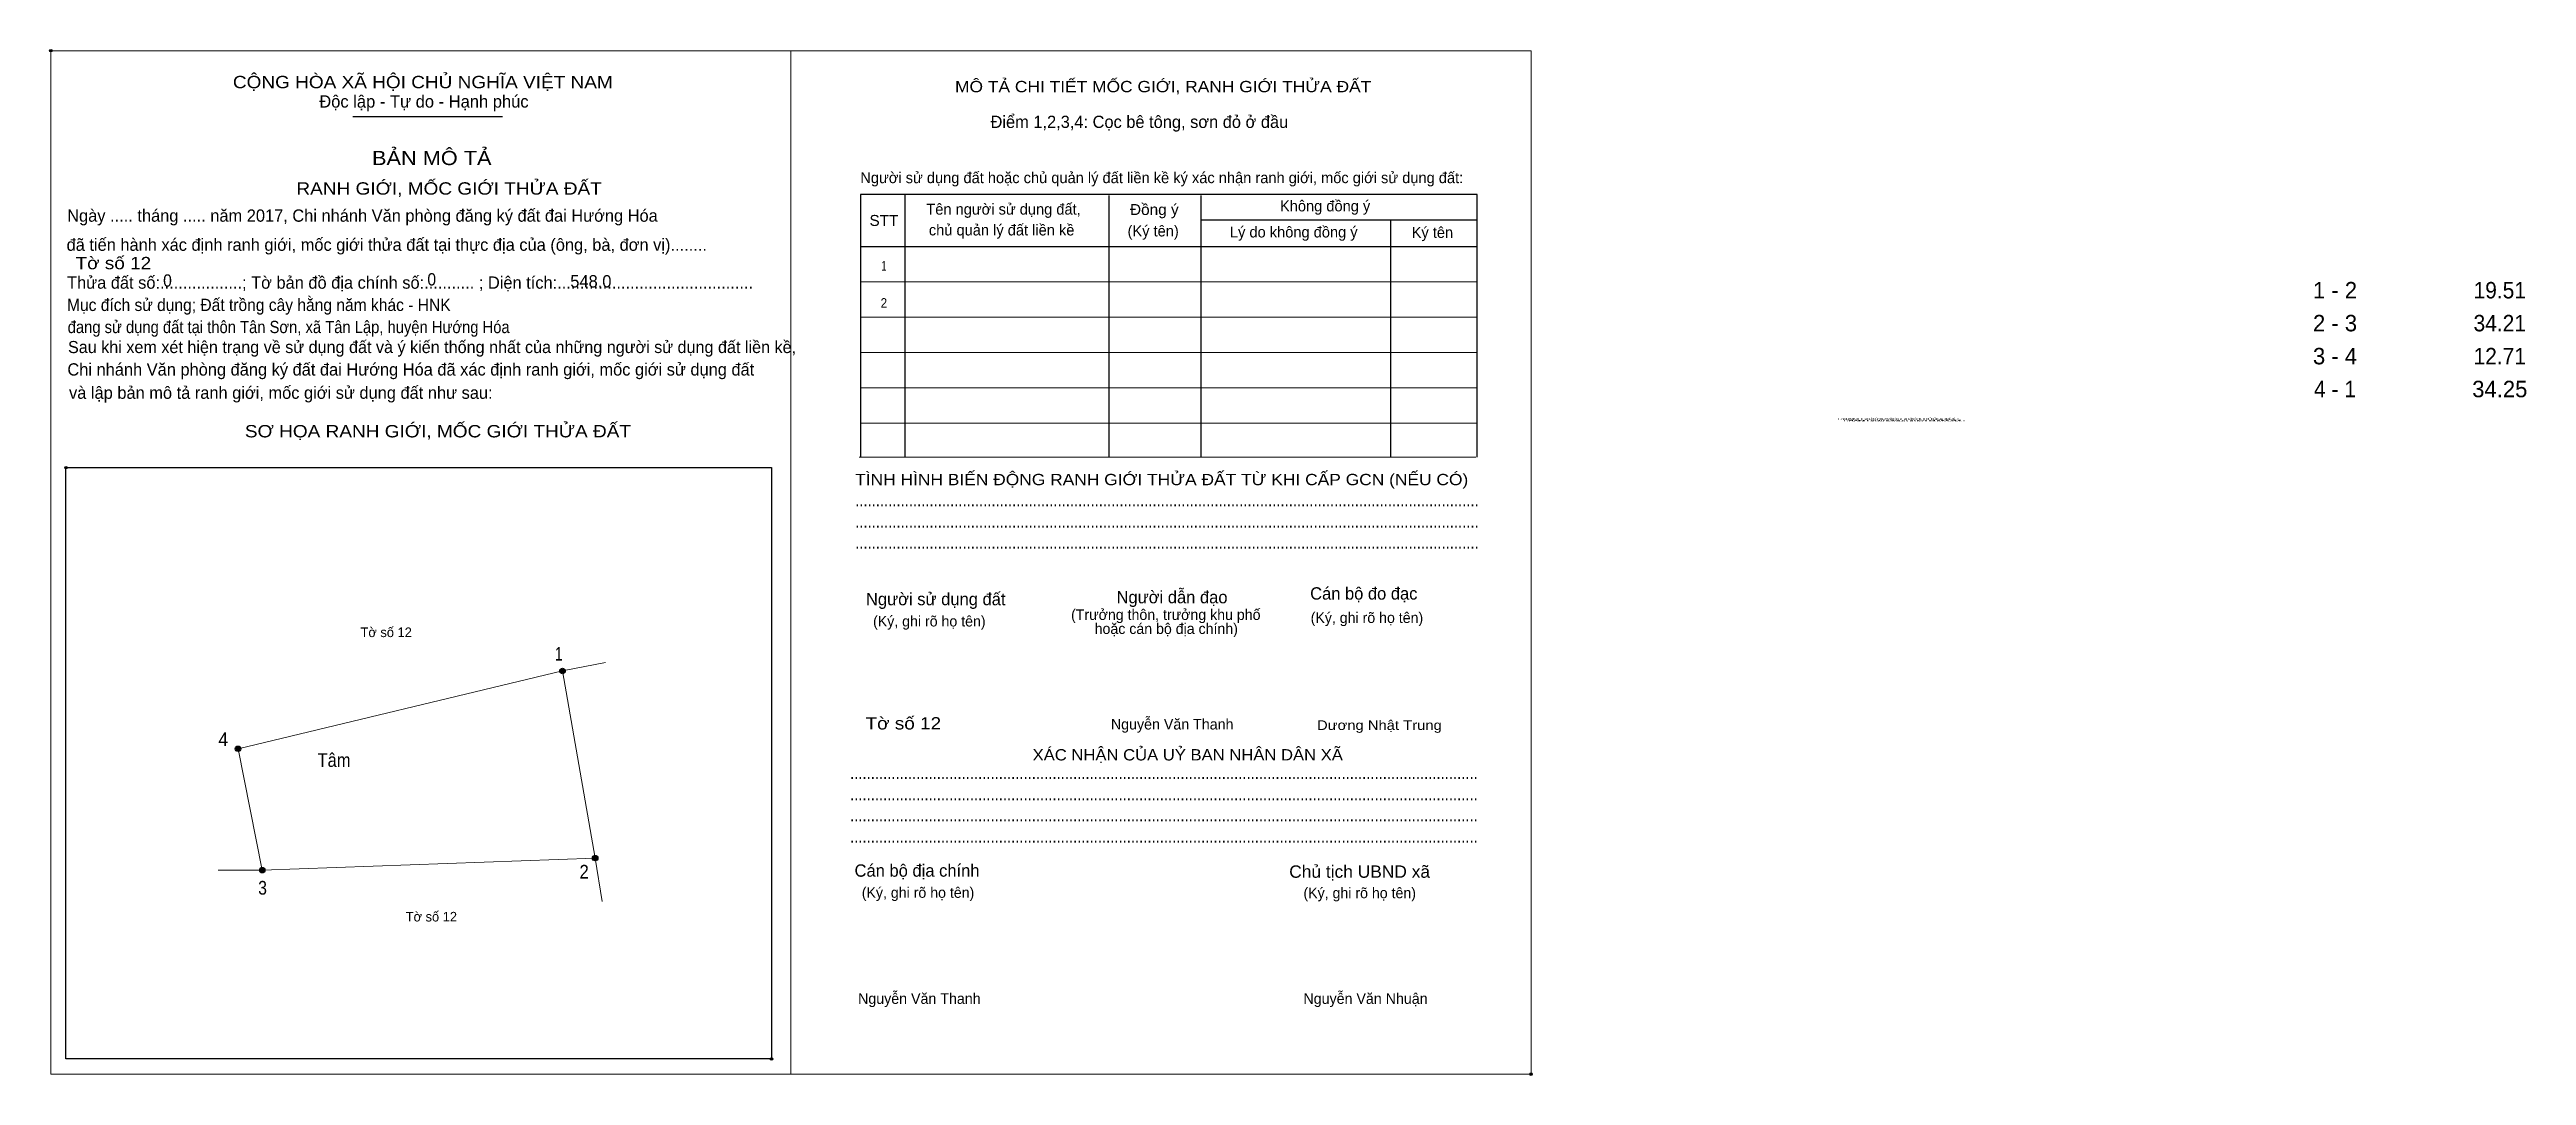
# Model space of a CAD drawing. Header units: metres. Extents: x 548054 to 548308, y 1837704 to 1837809.
import ezdxf
from ezdxf.enums import TextEntityAlignment as Align

# ---------------------------------------------------------------- set-up
doc = ezdxf.new("R2010")
doc.units = ezdxf.units.M
doc.header["$LTSCALE"] = 0.5
doc.header["$PDMODE"] = 32
doc.header["$PDSIZE"] = 0.25
for name, color, linetype, lineweight in [('1', 7, 'Continuous', 25), ('10', 7, 'Continuous', 13), ('11', 7, 'Continuous', 25), ('2', 7, 'Continuous', 13), ('27', 7, 'Continuous', 13)]:
    doc.layers.add(name, color=color, linetype=linetype, lineweight=lineweight)
for name, color, linetype in [('13', 7, 'Continuous'), ('36', 7, 'Continuous'), ('52', 7, 'Continuous'), ('6', 7, 'Continuous'), ('60', 7, 'Continuous'), ('9', 7, 'Continuous')]:
    doc.layers.add(name, color=color, linetype=linetype)

msp = doc.modelspace()

# ---------------------------------------------------------------- hatches: boundary and pattern name
at = {"layer": '11'}
for points in [[(548106.5521, 1837745.16, 1), (548105.9879, 1837745.16, 1)], [(548106.5521, 1837745.16, 1), (548105.9879, 1837745.16, 1)], [(548073.2421, 1837737.17, 1), (548072.6779, 1837737.17, 1)], [(548109.9121, 1837725.94, 1), (548109.3479, 1837725.94, 1)], [(548075.7221, 1837724.7, 1), (548075.1579, 1837724.7, 1)]]:
    msp.add_hatch(color=256, dxfattribs=at).paths.add_polyline_path(points)

# ---------------------------------------------------------------- linework, layer by layer
at = {"layer": '1'}
for p, q in [((548084.75, 1837802.12), (548100.12, 1837802.12)), ((548141.41, 1837794.11), (548141.41, 1837767.12)), ((548162.37, 1837794), (548162.37, 1837767.12)), ((548171.83, 1837794), (548171.83, 1837767.12)), ((548171.83, 1837791.5), (548200.17, 1837791.5)), ((548191.29, 1837791.5), (548191.29, 1837767.12)), ((548136.86, 1837788.74), (548200.17, 1837788.74))]:
    msp.add_line(p, q, dxfattribs=at)
at = {"layer": '1', "lineweight": 13}
for p, q in [((548136.86, 1837785.12), (548200.17, 1837785.12)), ((548136.86, 1837781.49), (548200.17, 1837781.49)), ((548136.86, 1837777.87), (548200.17, 1837777.87)), ((548136.86, 1837774.24), (548200.17, 1837774.24)), ((548136.86, 1837770.62), (548200.17, 1837770.62)), ((548136.75, 1837767.12), (548200.06, 1837767.12))]:
    msp.add_line(p, q, dxfattribs=at)
at = {"layer": '1'}
msp.add_lwpolyline([(548200.17, 1837767.12), (548200.17, 1837794.11), (548136.86, 1837794.11), (548136.86, 1837767.12)], dxfattribs=at)
msp.add_lwpolyline([(548055.29, 1837766.04), (548127.73, 1837766.04), (548127.73, 1837705.31), (548055.29, 1837705.31)], close=True, dxfattribs=at)
for p in [(548053.73, 1837808.86), (548053.74, 1837808.86), (548055.29, 1837766.04), (548127.73, 1837705.31), (548205.72, 1837703.75), (548205.72, 1837703.74)]:
    msp.add_point(p, dxfattribs=at)
at = {"layer": '10'}
msp.add_lwpolyline([(548106.27, 1837745.16), (548109.63, 1837725.94), (548075.44, 1837724.7), (548072.96, 1837737.17)], close=True, dxfattribs=at)
at = {"layer": '11'}
for centre in [(548106.27, 1837745.16), (548106.27, 1837745.16), (548072.96, 1837737.17), (548109.63, 1837725.94), (548075.44, 1837724.7)]:
    msp.add_circle(centre, 0.2821, dxfattribs=at)
at = {"layer": '2'}
for points in [[(548053.73, 1837808.86), (548129.73, 1837808.86), (548129.73, 1837703.75), (548053.73, 1837703.75)], [(548129.73, 1837808.86), (548205.72, 1837808.86), (548205.72, 1837703.74), (548129.73, 1837703.74)], [(548129.73, 1837808.86), (548205.72, 1837808.86), (548205.72, 1837703.74), (548129.73, 1837703.74)]]:
    msp.add_lwpolyline(points, close=True, dxfattribs=at)
at = {"layer": '27'}
for p, q in [((548106.27, 1837745.16), (548110.7, 1837746.04)), ((548109.63, 1837725.94), (548110.35, 1837721.48)), ((548075.44, 1837724.7), (548070.93, 1837724.7))]:
    msp.add_line(p, q, dxfattribs=at)

# ---------------------------------------------------------------- texts
at = {"layer": '1'}
for s, height, width, p in [('CỘNG HÒA XÃ HỘI CHỦ NGHĨA VIỆT NAM', 1.268, 1.15, (548072.43, 1837805.01)), ('RANH GIỚI, MỐC GIỚI THỬA ĐẤT', 1.269, 1.15, (548078.95, 1837794.08)), ('STT', 1.123, 1.05, (548137.79, 1837790.87)), ('Đồng ý', 1.123, 1.05, (548164.54, 1837791.99)), ('Mục đích sử dụng; Đất trồng cây hằng năm khác - HNK', 1.259, 0.95, (548055.4, 1837782.13)), ('đang sử dụng đất tại thôn Tân Sơn, xã Tân Lập, huyện Hướng Hóa', 1.259, 0.9, (548055.47, 1837779.86)), ('SƠ HỌA RANH GIỚI, MỐC GIỚI THỬA ĐẤT', 1.269, 1.15, (548073.66, 1837769.15)), ('RANH GIỚI, MỐC GIỚI THỬA ĐẤT', 0.1588, 3.55, (548237.2, 1837770.96)), ('RANH GIỚI, MỐC GIỚI THỬA ĐẤT', 0.1588, 3.55, (548237.67, 1837770.96)), ('RANH GIỚI, MỐC GIỚI THỬA ĐẤT', 0.1588, 3.55, (548237.82, 1837770.79)), ('RANH GIỚI, MỐC GIỚI THỬA ĐẤT', 0.1588, 3.55, (548238.29, 1837770.79)), ('TÌNH HÌNH BIẾN ĐỘNG RANH GIỚI THỬA ĐẤT TỪ KHI CẤP GCN (NẾU CÓ)', 1.16, 1.15, (548136.32, 1837764.24)), ('.......................................................................................................................................................', 1.268, 0.9, (548136.32, 1837762.07)), ('.......................................................................................................................................................', 1.268, 0.9, (548136.32, 1837759.89)), ('.......................................................................................................................................................', 1.268, 0.9, (548136.32, 1837757.72)), ('Dương Nhật Trung', 0.9872, 1.15, (548183.74, 1837739.1)), ('........................................................................................................................................................', 1.268, 0.9, (548135.8, 1837734.06)), ('........................................................................................................................................................', 1.268, 0.9, (548135.8, 1837731.88)), ('........................................................................................................................................................', 1.268, 0.9, (548135.8, 1837729.72)), ('........................................................................................................................................................', 1.268, 0.9, (548135.8, 1837727.54)), ('Chủ tịch UBND xã', 1.269, 1.05, (548180.89, 1837723.92))]:
    msp.add_text(s, height=height, dxfattribs=dict(at, width=width)).set_placement(p)
for s, height, p in [('Độc lập - Tự do - Hạnh phúc', 1.268, (548081.3, 1837803.02)), ('Điểm 1,2,3,4: Cọc bê tông, sơn đỏ ở đầu', 1.259, (548150.22, 1837800.93)), ('Người sử dụng đất hoặc chủ quản lý đất liền kề ký xác nhận ranh giới, mốc giới sử dụng đất:', 1.123, (548136.85, 1837795.26)), ('Ngày ..... tháng ..... năm 2017, Chi nhánh Văn phòng đăng ký đất đai Hướng Hóa', 1.259, (548055.42, 1837791.3)), ('Tên người sử dụng đất,', 1.123, (548143.63, 1837792.03)), ('Không đồng ý', 1.123, (548179.94, 1837792.36)), (' đã tiến hành xác định ranh giới, mốc giới thửa đất tại thực địa của (ông, bà, đơn vị)........', 1.259, (548054.89, 1837788.31)), ('chủ quản lý đất liền kề', 1.123, (548143.89, 1837789.89)), ('(Ký tên)', 1.123, (548164.29, 1837789.79)), ('Lý do không đồng ý', 1.123, (548174.8, 1837789.68)), ('Ký tên', 1.123, (548193.46, 1837789.64)), ('Thửa đất số:..................; Tờ bản đồ địa chính số:........... ; Diện tích:...........................................', 1.259, (548055.4, 1837784.42)), ('Sau khi xem xét hiện trạng về sử dụng đất và ý kiến thống nhất của những người sử dụng đất liền kề,', 1.24, (548055.5, 1837777.81)), ('Chi nhánh Văn phòng đăng ký đất đai Hướng Hóa đã xác định ranh giới, mốc giới sử dụng đất', 1.259, (548055.44, 1837775.5)), (' và lập bản mô tả ranh giới, mốc giới sử dụng đất như sau:', 1.259, (548055.14, 1837773.11)), ('Người dẫn đạo', 1.268, (548163.16, 1837752.11)), ('Cán bộ đo đạc', 1.266, (548183.04, 1837752.49)), ('Người sử dụng đất', 1.269, (548137.43, 1837751.91)), ('(Ký, ghi rõ họ tên)', 1.087, (548183.09, 1837750.09)), ('(Ký, ghi rõ họ tên)', 1.087, (548138.16, 1837749.73)), ('Nguyễn Văn Thanh', 1.092, (548162.58, 1837739.15)), ('Cán bộ địa chính', 1.269, (548136.26, 1837724.03)), ('(Ký, ghi rõ họ tên)', 1.087, (548137, 1837721.86)), ('(Ký, ghi rõ họ tên)', 1.087, (548182.35, 1837721.82)), ('Nguyễn Văn Thanh', 1.092, (548136.62, 1837710.97)), ('Nguyễn Văn Nhuận', 1.092, (548182.35, 1837710.97))]:
    msp.add_text(s, height=height, dxfattribs=at).set_placement(p)
for s, height, width, p in [('MÔ TẢ CHI TIẾT MỐC GIỚI, RANH GIỚI THỬA ĐẤT', 1.16, 1.15, (548167.945, 1837804.6)), ('BẢN MÔ TẢ', 1.45, 1.15, (548092.85, 1837797.12)), ('XÁC NHẬN CỦA UỶ BAN NHÂN DÂN XÃ', 1.16, 1.1, (548170.47, 1837735.97))]:
    msp.add_text(s, height=height, dxfattribs=dict(at, width=width)).set_placement(p, align=Align.CENTER)
for s, p in [('(Trưởng thôn, trưởng khu phố', (548168.215, 1837750.4)), ('hoặc cán bộ địa chính)', (548168.265, 1837748.96))]:
    msp.add_text(s, height=1.087, dxfattribs=at).set_placement(p, align=Align.CENTER)
at = {"layer": '13', "width": 0.9}
msp.add_text('Tâm', height=1.41, dxfattribs=at).set_placement((548082.815, 1837735.3), align=Align.CENTER)
at = {"layer": '36'}
for p in [(548088.17, 1837748.64), (548092.81, 1837719.43)]:
    msp.add_text('Tờ số 12', height=0.9872, dxfattribs=at).set_placement(p, align=Align.CENTER)
at = {"layer": '52'}
for s, p in [('1 - 2', (548288.265, 1837783.42)), ('2 - 3', (548288.265, 1837780.04)), ('3 - 4', (548288.265, 1837776.65)), ('34.25', (548305.185, 1837773.27))]:
    msp.add_text(s, height=1.692, dxfattribs=at).set_placement(p, align=Align.CENTER)
at = {"layer": '52', "width": 0.95}
for s, p in [('19.51', (548305.18, 1837783.42)), ('34.21', (548305.18, 1837780.04)), ('12.71', (548305.18, 1837776.65)), ('4 - 1', (548288.26, 1837773.27))]:
    msp.add_text(s, height=1.692, dxfattribs=at).set_placement(p, align=Align.CENTER)
at = {"layer": '6'}
for s, width, p in [('Tờ số 12', 1.15, (548056.28, 1837786.42)), ('0', 0.95, (548065.27, 1837784.63)), ('0', 0.95, (548092.4, 1837784.75)), ('Tờ số 12', 1.15, (548137.39, 1837739.15))]:
    msp.add_text(s, height=1.264, dxfattribs=dict(at, width=width)).set_placement(p)
msp.add_text('548.0', height=1.264, dxfattribs=at).set_placement((548107.07, 1837784.55))
at = {"layer": '60'}
for s, width, p in [('1', 0.75, (548139.275, 1837786.28)), ('2', 0.9, (548139.27, 1837782.46))]:
    msp.add_text(s, height=0.9872, dxfattribs=dict(at, width=width)).set_placement(p, align=Align.CENTER)
at = {"layer": '9'}
for s, width, p in [('1', 0.75, (548105.89, 1837746.22)), ('4', 0.95, (548071.44, 1837737.44)), ('3', 0.85, (548075.48, 1837722.19)), ('2', 0.9, (548108.495, 1837723.84))]:
    msp.add_text(s, height=1.41, dxfattribs=dict(at, width=width)).set_placement(p, align=Align.CENTER)

doc.saveas('drawing.dxf')
